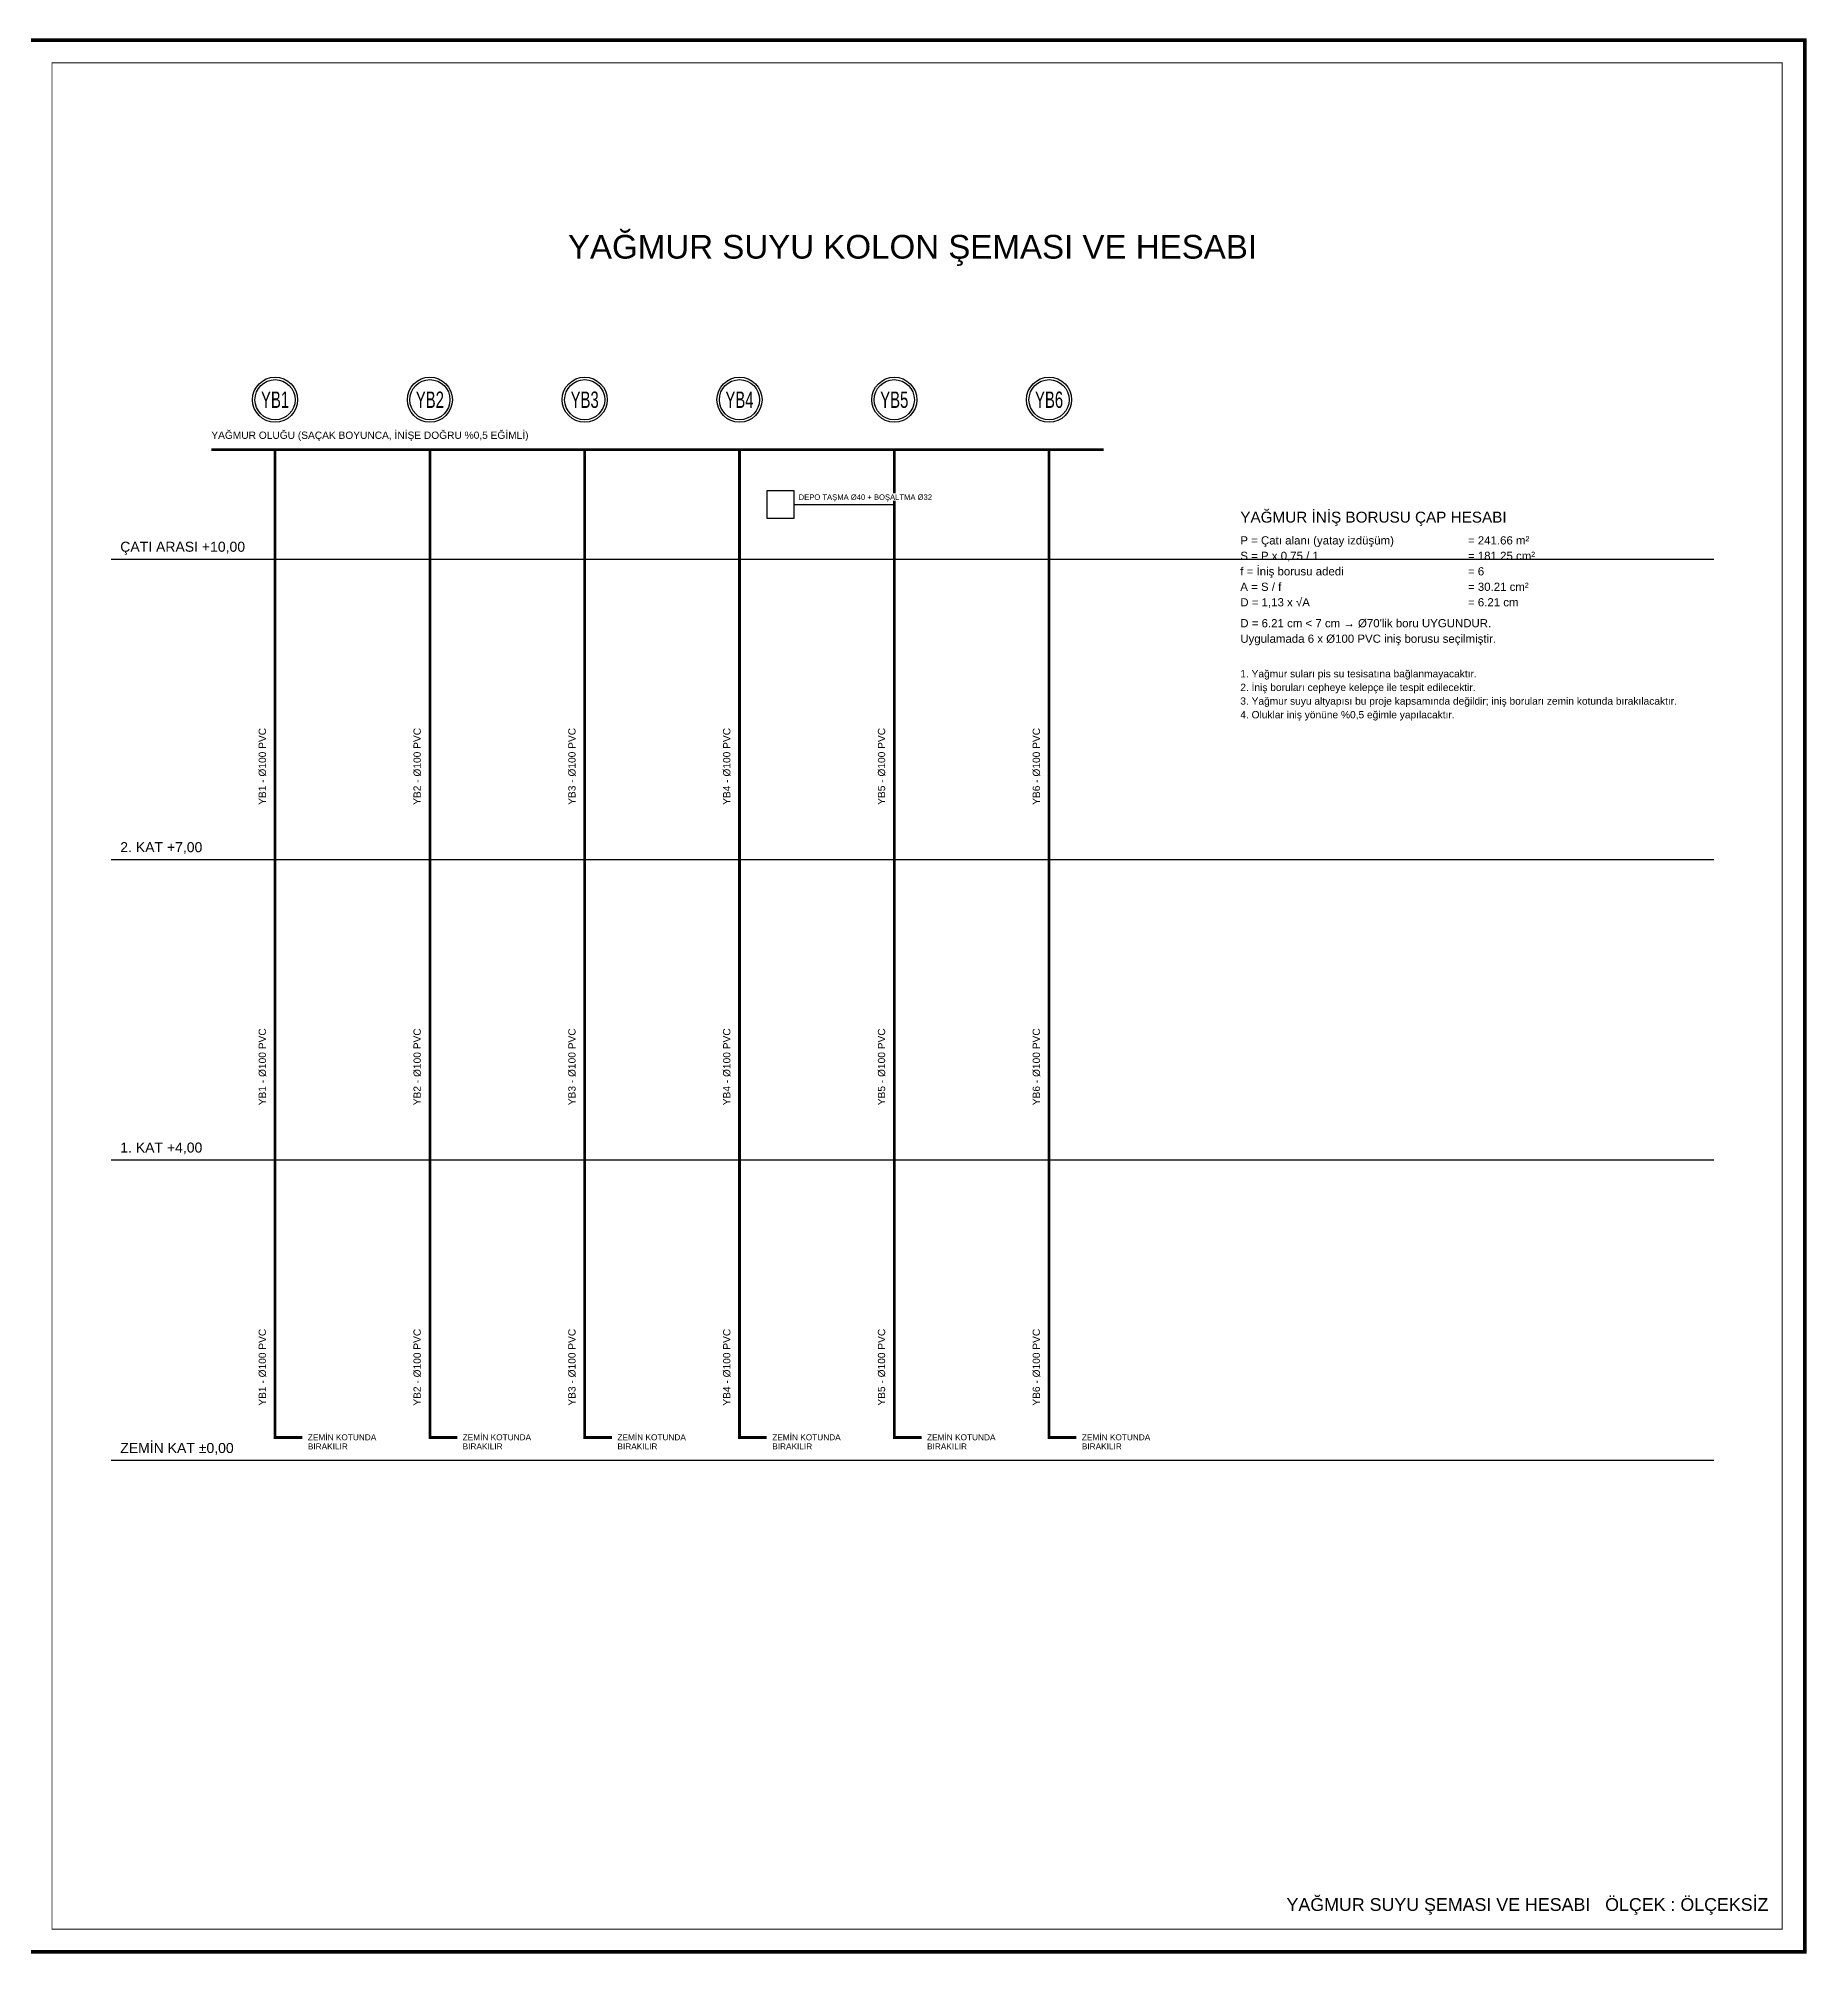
# Model space of a CAD drawing. Header units: centimetres. Extents: x -3952 to 22702, y 13298 to 16732.
# Drawn here: x 20760 to 22702, y 14628 to 16732 of the extents above; entities that cross this region are included whole.
import ezdxf
from ezdxf.enums import TextEntityAlignment as Align

# ---------------------------------------------------------------- set-up
doc = ezdxf.new("R2010")
doc.units = ezdxf.units.CM
doc.linetypes.add('YAGMUR HATTI', pattern=[36, 30, -6])
for name, color, linetype in [('MTY-HESAP', 1, 'Continuous'), ('MTY-PAFTA', 7, 'Continuous'), ('MTY-PISSU-KOLONNO', 211, 'Continuous'), ('MTY-SEMA', 8, 'Continuous'), ('MTY-SOGUKSU-BORU', 5, 'Continuous'), ('MTY-TEMIZSU-CAP', 101, 'Continuous'), ('MTY-YAGMUR-BORUSU', 3, 'YAGMUR HATTI'), ('MTY-YAGMUR-BORUSU-CAP', 3, 'Continuous'), ('MTY-YAGMURSU-KOLON NO', 7, 'Continuous'), ('MTY-YAZI', 7, 'Continuous'), ('RAST-TEM-SU DEPOSU', 11, 'Continuous')]:
    doc.layers.add(name, color=color, linetype=linetype)
doc.layers.add('ROTAS-PAFTA-SINIRI', color=8, linetype='Continuous', plot=False)
doc.styles.add('ANOTATIVO', font='arial.ttf')
doc.styles.add('ROTAS', font='arial.ttf')

# ---------------------------------------------------------------- blocks, each defined once
blk = doc.blocks.new('ROTAS_PAFTA')
blk.add_lwpolyline([(0, 0), (1, 0), (1, 1), (0, 1)], close=True)
blk = doc.blocks.new('MTY-KOLON NO YAGMUR')
at = {"layer": 'MTY-YAGMURSU-KOLON NO', "linetype": 'Continuous', "ltscale": 100}
blk.add_circle((0, 0), 27.5, dxfattribs=at)
at = {"layer": 'MTY-YAGMURSU-KOLON NO', "color": 7, "linetype": 'Continuous', "ltscale": 100}
blk.add_circle((0, 0), 24.5, dxfattribs=at)
at = {"style": 'ANOTATIVO', "width": 0.65}
blk.add_attdef('K', text='', height=20, dxfattribs=at).set_placement((0, 0), align=Align.MIDDLE_CENTER)

msp = doc.modelspace()

# ---------------------------------------------------------------- linework, layer by layer
at = {"layer": 'MTY-PAFTA'}
for points, const_width in [([(20750, 14630), (22700, 14630), (22700, 16730), (20750, 16730)], 4), ([(20775, 14655), (22675, 14655), (22675, 16705), (20775, 16705)], 1)]:
    msp.add_lwpolyline(points, close=True, dxfattribs=dict(at, const_width=const_width))
at = {"layer": 'MTY-SEMA'}
for points in [[(20840, 16160), (22600, 16160)], [(20840, 15830), (22600, 15830)], [(20840, 15500), (22600, 15500)], [(20840, 15170), (22600, 15170)]]:
    msp.add_lwpolyline(points, dxfattribs=at)
at = {"layer": 'MTY-SOGUKSU-BORU'}
msp.add_line((21590, 16220), (21700, 16220), dxfattribs=at)
at = {"layer": 'MTY-YAGMUR-BORUSU', "const_width": 3}
for points in [[(20950, 16280), (21930, 16280)], [(21020, 16280), (21020, 15195), (21050, 15195)], [(21190, 16280), (21190, 15195), (21220, 15195)], [(21360, 16280), (21360, 15195), (21390, 15195)], [(21530, 16280), (21530, 15195), (21560, 15195)], [(21700, 16280), (21700, 15195), (21730, 15195)], [(21870, 16280), (21870, 15195), (21900, 15195)]]:
    msp.add_lwpolyline(points, dxfattribs=at)
at = {"layer": 'RAST-TEM-SU DEPOSU'}
msp.add_lwpolyline([(21560, 16205), (21590, 16205), (21590, 16235), (21560, 16235)], close=True, dxfattribs=at)

# ---------------------------------------------------------------- block references
at = {"layer": 'MTY-PISSU-KOLONNO'}
ref = msp.add_blockref('MTY-KOLON NO YAGMUR', (21020, 16335), dxfattribs=dict(at, xscale=0.9, yscale=0.9))
ref.add_attrib('K', 'YB1', dxfattribs={"height": 18, "style": 'ANOTATIVO', "width": 0.65}).set_placement((21020, 16335), align=Align.MIDDLE_CENTER)
ref = msp.add_blockref('MTY-KOLON NO YAGMUR', (21190, 16335), dxfattribs=dict(at, xscale=0.9, yscale=0.9))
ref.add_attrib('K', 'YB2', dxfattribs={"height": 18, "style": 'ANOTATIVO', "width": 0.65}).set_placement((21190, 16335), align=Align.MIDDLE_CENTER)
ref = msp.add_blockref('MTY-KOLON NO YAGMUR', (21360, 16335), dxfattribs=dict(at, xscale=0.9, yscale=0.9))
ref.add_attrib('K', 'YB3', dxfattribs={"height": 18, "style": 'ANOTATIVO', "width": 0.65}).set_placement((21360, 16335), align=Align.MIDDLE_CENTER)
ref = msp.add_blockref('MTY-KOLON NO YAGMUR', (21530, 16335), dxfattribs=dict(at, xscale=0.9, yscale=0.9))
ref.add_attrib('K', 'YB4', dxfattribs={"height": 18, "style": 'ANOTATIVO', "width": 0.65}).set_placement((21530, 16335), align=Align.MIDDLE_CENTER)
ref = msp.add_blockref('MTY-KOLON NO YAGMUR', (21700, 16335), dxfattribs=dict(at, xscale=0.9, yscale=0.9))
ref.add_attrib('K', 'YB5', dxfattribs={"height": 18, "style": 'ANOTATIVO', "width": 0.65}).set_placement((21700, 16335), align=Align.MIDDLE_CENTER)
ref = msp.add_blockref('MTY-KOLON NO YAGMUR', (21870, 16335), dxfattribs=dict(at, xscale=0.9, yscale=0.9))
ref.add_attrib('K', 'YB6', dxfattribs={"height": 18, "style": 'ANOTATIVO', "width": 0.65}).set_placement((21870, 16335), align=Align.MIDDLE_CENTER)
at = {"layer": 'ROTAS-PAFTA-SINIRI', "xscale": 1950, "yscale": 2100}
msp.add_blockref('ROTAS_PAFTA', (20750, 14630), dxfattribs=at)

# ---------------------------------------------------------------- texts
at = {"layer": 'MTY-HESAP', "style": 'ROTAS'}
for s, height, p in [('YAĞMUR İNİŞ BORUSU ÇAP HESABI', 12, (22080, 16200)), ('P = Çatı alanı (yatay izdüşüm)', 9, (22080, 16176)), ('= 241.66 m²', 9, (22330, 16176)), ('S = P x 0,75 / 1', 9, (22080, 16159)), ('= 181.25 cm²', 9, (22330, 16159)), ('f = İniş borusu adedi', 9, (22080, 16142)), ('= 6', 9, (22330, 16142)), ('A = S / f', 9, (22080, 16125)), ('D = 1,13 x √A', 9, (22080, 16108)), ('= 30.21 cm²', 9, (22330, 16125)), ('= 6.21 cm', 9, (22330, 16108)), ("D = 6.21 cm < 7 cm → Ø70'lik boru UYGUNDUR.", 9, (22080, 16085)), ('Uygulamada 6 x Ø100 PVC iniş borusu seçilmiştir.', 9, (22080, 16068))]:
    msp.add_text(s, height=height, dxfattribs=at).set_placement(p)
at = {"layer": 'MTY-PAFTA', "style": 'ROTAS'}
msp.add_text('YAĞMUR SUYU ŞEMASI VE HESABI   ÖLÇEK : ÖLÇEKSİZ', height=14, dxfattribs=at).set_placement((22660, 14675), align=Align.RIGHT)
at = {"layer": 'MTY-YAGMUR-BORUSU-CAP', "style": 'ROTAS'}
for s, height, p in [('YAĞMUR OLUĞU (SAÇAK BOYUNCA, İNİŞE DOĞRU %0,5 EĞİMLİ)', 8, (20950, 16292)), ('ZEMİN KOTUNDA', 6.5, (21056, 15192)), ('ZEMİN KOTUNDA', 6.5, (21226, 15192)), ('ZEMİN KOTUNDA', 6.5, (21396, 15192)), ('ZEMİN KOTUNDA', 6.5, (21566, 15192)), ('ZEMİN KOTUNDA', 6.5, (21736, 15192)), ('ZEMİN KOTUNDA', 6.5, (21906, 15192)), ('BIRAKILIR', 6.5, (21056, 15182)), ('BIRAKILIR', 6.5, (21226, 15182)), ('BIRAKILIR', 6.5, (21396, 15182)), ('BIRAKILIR', 6.5, (21566, 15182)), ('BIRAKILIR', 6.5, (21736, 15182)), ('BIRAKILIR', 6.5, (21906, 15182))]:
    msp.add_text(s, height=height, dxfattribs=at).set_placement(p)
for s, p in [('YB1 - Ø100 PVC', (21010, 15890)), ('YB2 - Ø100 PVC', (21180, 15890)), ('YB3 - Ø100 PVC', (21350, 15890)), ('YB4 - Ø100 PVC', (21520, 15890)), ('YB5 - Ø100 PVC', (21690, 15890)), ('YB6 - Ø100 PVC', (21860, 15890)), ('YB1 - Ø100 PVC', (21010, 15560)), ('YB2 - Ø100 PVC', (21180, 15560)), ('YB3 - Ø100 PVC', (21350, 15560)), ('YB4 - Ø100 PVC', (21520, 15560)), ('YB5 - Ø100 PVC', (21690, 15560)), ('YB6 - Ø100 PVC', (21860, 15560)), ('YB1 - Ø100 PVC', (21010, 15230)), ('YB2 - Ø100 PVC', (21180, 15230)), ('YB3 - Ø100 PVC', (21350, 15230)), ('YB4 - Ø100 PVC', (21520, 15230)), ('YB5 - Ø100 PVC', (21690, 15230)), ('YB6 - Ø100 PVC', (21860, 15230))]:
    msp.add_text(s, height=8, rotation=90, dxfattribs=at).set_placement(p)
at = {"layer": 'MTY-YAZI', "style": 'ROTAS'}
msp.add_text('YAĞMUR SUYU KOLON ŞEMASI VE HESABI', height=26, dxfattribs=at).set_placement((21720, 16490), align=Align.CENTER)
for s, height, p in [('ÇATI ARASI +10,00', 11, (20850, 16168)), ('1. Yağmur suları pis su tesisatına bağlanmayacaktır.', 8, (22080, 16030)), ('2. İniş boruları cepheye kelepçe ile tespit edilecektir.', 8, (22080, 16015)), ('4. Oluklar iniş yönüne %0,5 eğimle yapılacaktır.', 8, (22080, 15985)), ('3. Yağmur suyu altyapısı bu proje kapsamında değildir; iniş boruları zemin kotunda bırakılacaktır.', 8, (22080, 16000)), ('2. KAT +7,00', 11, (20850, 15838)), ('1. KAT +4,00', 11, (20850, 15508)), ('ZEMİN KAT ±0,00', 11, (20850, 15178))]:
    msp.add_text(s, height=height, dxfattribs=at).set_placement(p)

# ---------------------------------------------------------------- next in the draw order: wipeouts: each hides what was drawn before it
msp.add_wipeout([(21703.9, 16224), (21594, 16224), (21594, 16232), (21703.9, 16232)])

# ---------------------------------------------------------------- next in the draw order: texts
at = {"layer": 'MTY-TEMIZSU-CAP', "style": 'ROTAS'}
msp.add_text('DEPO TAŞMA Ø40 + BOŞALTMA Ø32', height=6, dxfattribs=at).set_placement((21595, 16225))

doc.saveas('drawing.dxf')
